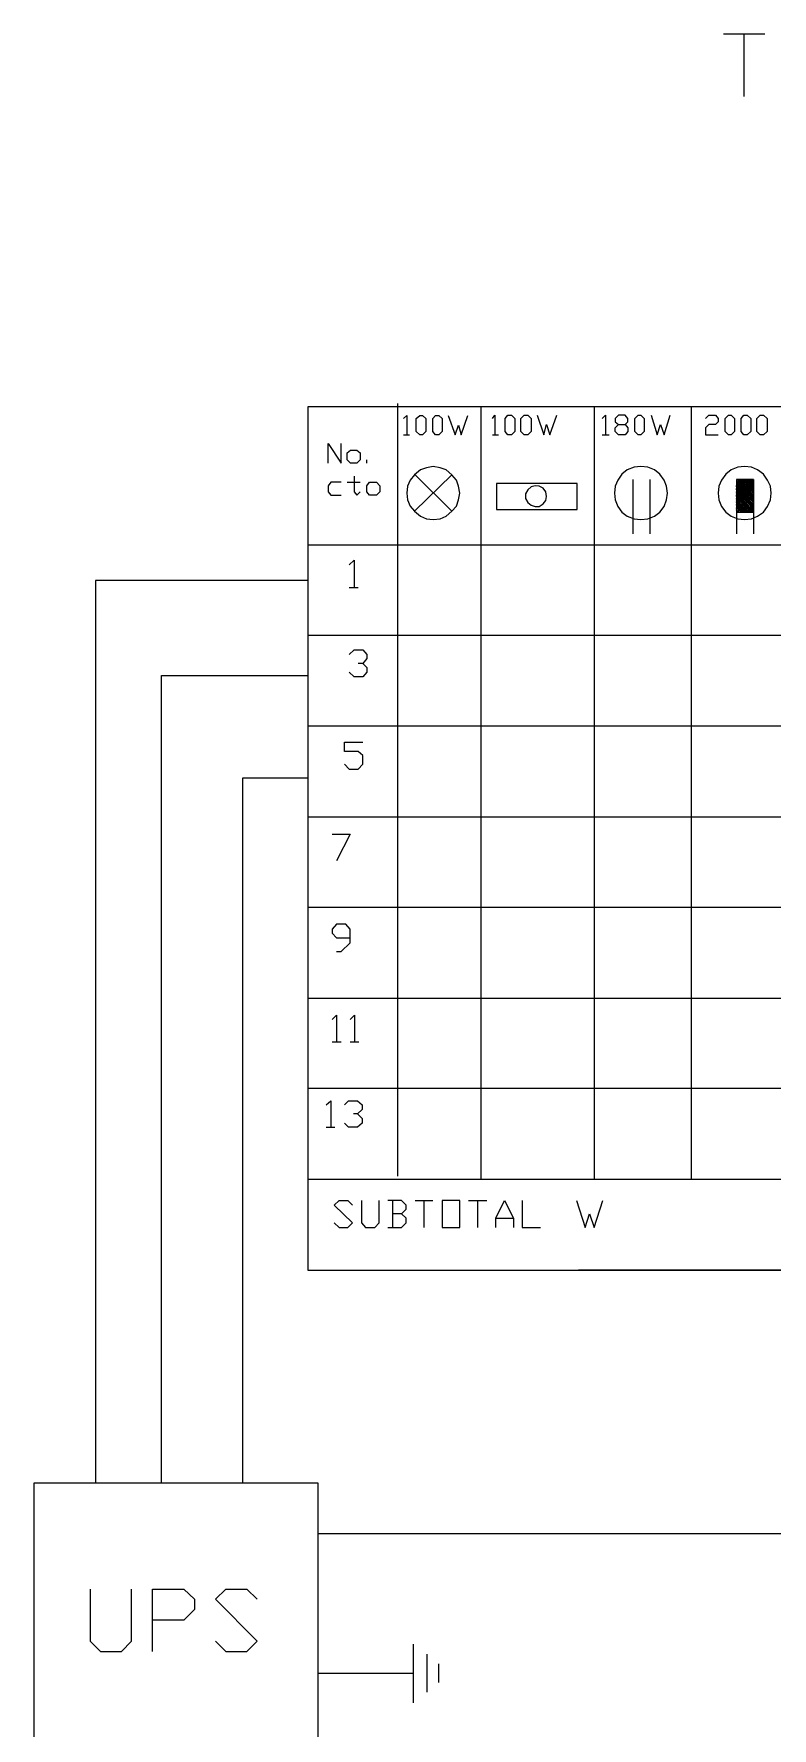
# Model space of a CAD drawing. Header units: millimetres. Extents: x 7 to 206, y 30 to 245.
# Drawn here: x 6.9 to 52.9, y 139 to 244.7 of the extents above; entities that cross this region are included whole.
import ezdxf

# ---------------------------------------------------------------- set-up
doc = ezdxf.new("R2010")
doc.units = ezdxf.units.MM
doc.header["$MEASUREMENT"] = 0
doc.layers.add('TABLA', color=7, linetype='CONTINUOUS')

msp = doc.modelspace()

# ---------------------------------------------------------------- linework, layer by layer
at = {"layer": 'TABLA', "color": 7, "linetype": 'Continuous', "lineweight": 18, "true_color": 0x000007}
for p, q in [((49.91, 244.73), (52.49, 244.73)), ((51.18, 244.73), (51.18, 240.83)), ((29.55, 221.66), (29.55, 173.44)), ((34.76, 221.45), (34.76, 173.23)), ((41.83, 221.45), (41.83, 173.23)), ((47.88, 221.45), (47.88, 173.23)), ((29.93, 219.71), (30.31, 219.71)), ((35.48, 219.71), (35.86, 219.71)), ((42.33, 219.71), (42.76, 219.71)), ((27.64, 217.93), (27.64, 218.14)), ((30.61, 214.93), (32.94, 217.21)), ((30.65, 217.21), (32.94, 214.93)), ((44.24, 216.92), (44.24, 213.53)), ((45.3, 216.92), (45.3, 213.53)), ((50.72, 216.92), (50.72, 213.53)), ((50.72, 216.92), (50.76, 216.92)), ((50.72, 216.87), (50.76, 216.92)), ((50.72, 216.83), (50.76, 216.87)), ((50.72, 216.79), (50.76, 216.83)), ((50.76, 216.79), (50.8, 216.83)), ((50.76, 216.7), (50.8, 216.79)), ((50.8, 216.92), (50.84, 216.92)), ((50.8, 216.87), (50.84, 216.87)), ((50.8, 216.83), (50.84, 216.87)), ((50.8, 216.75), (50.84, 216.79)), ((50.84, 216.92), (50.88, 216.92)), ((50.84, 216.87), (50.88, 216.92)), ((50.84, 216.83), (50.88, 216.83)), ((50.84, 216.79), (50.88, 216.83)), ((50.88, 216.87), (50.93, 216.92)), ((50.88, 216.83), (50.93, 216.87)), ((50.88, 216.79), (50.93, 216.79)), ((50.88, 216.75), (50.93, 216.79)), ((50.93, 216.83), (51.01, 216.87)), ((50.93, 216.79), (50.97, 216.83)), ((50.97, 216.87), (50.97, 216.92)), ((50.97, 216.79), (51.05, 216.83)), ((50.97, 216.75), (51.01, 216.79)), ((51.01, 216.92), (51.05, 216.92)), ((51.01, 216.83), (51.05, 216.92)), ((51.01, 216.75), (51.1, 216.79)), ((51.05, 216.87), (51.1, 216.92)), ((51.1, 216.83), (51.14, 216.87)), ((51.14, 216.79), (51.18, 216.83)), ((51.14, 216.7), (51.18, 216.79)), ((51.18, 216.87), (51.18, 216.92)), ((51.18, 216.75), (51.22, 216.79)), ((51.22, 216.92), (51.27, 216.92)), ((51.22, 216.83), (51.27, 216.92)), ((51.22, 216.79), (51.27, 216.83)), ((51.27, 216.87), (51.31, 216.92)), ((51.27, 216.79), (51.31, 216.87)), ((51.27, 216.75), (51.31, 216.79)), ((51.31, 216.83), (51.39, 216.87)), ((51.31, 216.75), (51.35, 216.83)), ((51.35, 216.87), (51.35, 216.92)), ((51.35, 216.79), (51.43, 216.83)), ((51.35, 216.7), (51.39, 216.79)), ((51.39, 216.92), (51.43, 216.92)), ((51.39, 216.83), (51.43, 216.87)), ((51.39, 216.75), (51.48, 216.79)), ((51.43, 216.92), (51.48, 216.92)), ((51.43, 216.87), (51.48, 216.92)), ((51.43, 216.79), (51.48, 216.83)), ((51.48, 216.87), (51.52, 216.92)), ((51.48, 216.83), (51.52, 216.87)), ((51.48, 216.75), (51.52, 216.79)), ((51.52, 216.83), (51.6, 216.87)), ((51.52, 216.79), (51.56, 216.83)), ((51.56, 216.87), (51.56, 216.92)), ((51.56, 216.79), (51.6, 216.79)), ((51.56, 216.75), (51.6, 216.79)), ((51.6, 216.92), (51.65, 216.92)), ((51.6, 216.83), (51.65, 216.92)), ((51.6, 216.79), (51.65, 216.83)), ((51.65, 216.87), (51.69, 216.92)), ((51.65, 216.79), (51.69, 216.87)), ((51.65, 216.75), (51.69, 216.79)), ((51.69, 216.75), (51.73, 216.83)), ((51.73, 216.87), (51.73, 216.92)), ((51.73, 216.79), (51.77, 216.83)), ((51.73, 216.7), (51.77, 216.79)), ((51.77, 216.92), (51.77, 213.53)), ((51.77, 216.83), (51.77, 216.87)), ((26.42, 216.75), (27.22, 216.75)), ((50.72, 216.75), (50.76, 216.75)), ((50.72, 216.7), (50.76, 216.7)), ((50.72, 216.66), (50.8, 216.7)), ((50.72, 216.62), (50.76, 216.66)), ((50.72, 216.53), (50.76, 216.58)), ((50.72, 216.49), (50.72, 216.53)), ((50.72, 216.45), (50.72, 216.49)), ((50.72, 216.45), (50.8, 216.49)), ((50.72, 216.37), (50.76, 216.45)), ((50.72, 216.32), (50.76, 216.37)), ((50.72, 216.28), (50.72, 216.32)), ((50.72, 216.28), (50.8, 216.32)), ((50.72, 216.24), (50.76, 216.28)), ((50.72, 216.24), (50.76, 216.24)), ((50.72, 216.15), (50.76, 216.2)), ((50.72, 216.11), (50.76, 216.15)), ((50.72, 216.07), (50.72, 216.11)), ((50.72, 216.07), (50.8, 216.11)), ((50.72, 215.98), (50.76, 216.07)), ((50.72, 215.94), (50.76, 215.98)), ((50.72, 215.9), (50.72, 215.94)), ((50.72, 215.86), (50.72, 215.9)), ((50.72, 215.82), (50.76, 215.82)), ((50.72, 215.77), (50.76, 215.82)), ((50.72, 215.73), (50.76, 215.77)), ((50.72, 215.69), (50.72, 215.73)), ((50.72, 215.69), (50.8, 215.73)), ((50.76, 216.62), (50.84, 216.66)), ((50.76, 216.58), (50.8, 216.62)), ((50.76, 216.53), (50.8, 216.53)), ((50.76, 216.49), (50.8, 216.53)), ((50.76, 216.41), (50.84, 216.45)), ((50.76, 216.32), (50.8, 216.41)), ((50.76, 216.24), (50.8, 216.24)), ((50.76, 216.2), (50.8, 216.24)), ((50.76, 216.11), (50.8, 216.15)), ((50.76, 216.03), (50.84, 216.07)), ((50.76, 215.94), (50.8, 216.03)), ((50.76, 215.9), (50.8, 215.94)), ((50.76, 215.86), (50.8, 215.86)), ((50.76, 215.73), (50.8, 215.77)), ((50.8, 216.66), (50.84, 216.75)), ((50.8, 216.58), (50.88, 216.62)), ((50.8, 216.53), (50.84, 216.58)), ((50.8, 216.45), (50.84, 216.49)), ((50.8, 216.37), (50.88, 216.41)), ((50.8, 216.28), (50.84, 216.37)), ((50.8, 216.24), (50.84, 216.28)), ((50.8, 216.2), (50.84, 216.2)), ((50.8, 216.15), (50.84, 216.2)), ((50.8, 216.07), (50.84, 216.11)), ((50.8, 215.98), (50.88, 216.03)), ((50.8, 215.86), (50.84, 215.9)), ((50.8, 215.82), (50.84, 215.82)), ((50.8, 215.69), (50.84, 215.73)), ((50.84, 216.7), (50.88, 216.75)), ((50.84, 216.62), (50.88, 216.7)), ((50.84, 216.53), (50.93, 216.58)), ((50.84, 216.49), (50.88, 216.53)), ((50.84, 216.41), (50.88, 216.45)), ((50.84, 216.32), (50.93, 216.37)), ((50.84, 216.24), (50.88, 216.32)), ((50.84, 216.2), (50.88, 216.24)), ((50.84, 216.15), (50.88, 216.15)), ((50.84, 216.11), (50.88, 216.15)), ((50.84, 216.03), (50.88, 216.07)), ((50.84, 215.94), (50.93, 215.98)), ((50.84, 215.82), (50.88, 215.86)), ((50.84, 215.77), (50.88, 215.77)), ((50.88, 216.66), (50.93, 216.7)), ((50.88, 216.58), (50.93, 216.66)), ((50.88, 216.49), (50.97, 216.53)), ((50.88, 216.45), (50.93, 216.49)), ((50.88, 216.37), (50.93, 216.41)), ((50.88, 216.28), (50.97, 216.32)), ((50.88, 216.2), (50.93, 216.28)), ((50.88, 216.15), (50.93, 216.2)), ((50.88, 216.11), (50.93, 216.11)), ((50.88, 216.07), (50.93, 216.11)), ((50.88, 215.98), (50.93, 216.03)), ((50.88, 215.9), (50.97, 215.94)), ((50.88, 215.77), (50.93, 215.82)), ((50.88, 215.73), (50.93, 215.73)), ((50.93, 216.75), (50.97, 216.75)), ((50.93, 216.7), (50.97, 216.75)), ((50.93, 216.62), (50.97, 216.66)), ((50.93, 216.53), (50.97, 216.62)), ((50.93, 216.45), (51.01, 216.49)), ((50.93, 216.41), (50.97, 216.45)), ((50.93, 216.32), (50.97, 216.37)), ((50.93, 216.24), (51.01, 216.28)), ((50.93, 216.15), (50.97, 216.24)), ((50.93, 216.11), (50.97, 216.15)), ((50.93, 216.07), (50.97, 216.07)), ((50.93, 216.03), (50.97, 216.07)), ((50.93, 215.94), (50.97, 215.98)), ((50.93, 215.86), (51.01, 215.9)), ((50.93, 215.73), (50.97, 215.77)), ((50.97, 216.7), (51.01, 216.7)), ((50.97, 216.66), (51.01, 216.7)), ((50.97, 216.58), (51.01, 216.62)), ((50.97, 216.49), (51.01, 216.58)), ((50.97, 216.41), (51.05, 216.45)), ((50.97, 216.37), (51.01, 216.41)), ((50.97, 216.28), (51.01, 216.32)), ((50.97, 216.11), (51.01, 216.2)), ((50.97, 216.07), (51.01, 216.11)), ((50.97, 216.03), (51.01, 216.03)), ((50.97, 215.98), (51.01, 216.03)), ((50.97, 215.9), (51.01, 215.94)), ((50.97, 215.82), (51.05, 215.86)), ((50.97, 215.69), (51.01, 215.73)), ((51.01, 216.7), (51.05, 216.75)), ((51.01, 216.66), (51.05, 216.66)), ((51.01, 216.62), (51.05, 216.66)), ((51.01, 216.53), (51.05, 216.58)), ((51.01, 216.45), (51.05, 216.53)), ((51.01, 216.37), (51.1, 216.41)), ((51.01, 216.32), (51.05, 216.37)), ((51.01, 216.24), (51.05, 216.28)), ((51.01, 216.07), (51.05, 216.15)), ((51.01, 216.03), (51.05, 216.07)), ((51.01, 215.98), (51.05, 215.98)), ((51.01, 215.94), (51.05, 215.98)), ((51.01, 215.86), (51.05, 215.9)), ((51.05, 216.7), (51.14, 216.75)), ((51.05, 216.62), (51.1, 216.7)), ((51.05, 216.58), (51.1, 216.62)), ((51.05, 216.49), (51.1, 216.53)), ((51.05, 216.41), (51.1, 216.49)), ((51.05, 216.32), (51.14, 216.37)), ((51.05, 216.2), (51.1, 216.24)), ((51.05, 216.03), (51.1, 216.11)), ((51.05, 215.98), (51.1, 216.03)), ((51.05, 215.94), (51.1, 215.94)), ((51.05, 215.9), (51.1, 215.94)), ((51.05, 215.82), (51.1, 215.86)), ((51.1, 216.66), (51.18, 216.7)), ((51.1, 216.58), (51.14, 216.66)), ((51.1, 216.53), (51.14, 216.58)), ((51.1, 216.45), (51.14, 216.49)), ((51.1, 216.37), (51.14, 216.45)), ((51.1, 216.28), (51.18, 216.32)), ((51.1, 216.15), (51.14, 216.2)), ((51.1, 215.98), (51.14, 216.07)), ((51.1, 215.94), (51.14, 215.98)), ((51.1, 215.9), (51.14, 215.9)), ((51.1, 215.77), (51.14, 215.82)), ((51.14, 216.62), (51.22, 216.66)), ((51.14, 216.53), (51.18, 216.62)), ((51.14, 216.49), (51.18, 216.53)), ((51.14, 216.32), (51.18, 216.41)), ((51.14, 216.24), (51.22, 216.28)), ((51.14, 216.11), (51.18, 216.15)), ((51.14, 215.94), (51.18, 216.03)), ((51.14, 215.9), (51.18, 215.94)), ((51.14, 215.86), (51.18, 215.86)), ((51.14, 215.73), (51.18, 215.77)), ((51.18, 216.66), (51.22, 216.75)), ((51.18, 216.58), (51.27, 216.62)), ((51.18, 216.49), (51.22, 216.58)), ((51.18, 216.45), (51.22, 216.49)), ((51.18, 216.28), (51.22, 216.37)), ((51.18, 216.2), (51.22, 216.2)), ((51.18, 216.07), (51.22, 216.11)), ((51.18, 215.9), (51.22, 215.98)), ((51.18, 215.86), (51.22, 215.9)), ((51.18, 215.82), (51.22, 215.82)), ((51.18, 215.69), (51.22, 215.73)), ((51.22, 216.7), (51.27, 216.75)), ((51.22, 216.62), (51.27, 216.7)), ((51.22, 216.53), (51.31, 216.58)), ((51.22, 216.41), (51.27, 216.45)), ((51.22, 216.24), (51.27, 216.32)), ((51.22, 216.2), (51.27, 216.24)), ((51.22, 216.15), (51.27, 216.15)), ((51.22, 216.03), (51.27, 216.07)), ((51.22, 215.82), (51.27, 215.86)), ((51.22, 215.77), (51.27, 215.77)), ((51.27, 216.66), (51.31, 216.7)), ((51.27, 216.58), (51.31, 216.62)), ((51.27, 216.49), (51.35, 216.53)), ((51.27, 216.37), (51.31, 216.41)), ((51.27, 216.2), (51.31, 216.24)), ((51.27, 216.15), (51.31, 216.2)), ((51.27, 216.11), (51.31, 216.11)), ((51.27, 215.98), (51.31, 216.03)), ((51.27, 215.77), (51.31, 215.82)), ((51.27, 215.73), (51.31, 215.73)), ((51.31, 216.7), (51.35, 216.75)), ((51.31, 216.66), (51.35, 216.66)), ((51.31, 216.62), (51.35, 216.66)), ((51.31, 216.53), (51.35, 216.58)), ((51.31, 216.45), (51.39, 216.49)), ((51.31, 216.32), (51.35, 216.37)), ((51.31, 216.28), (51.35, 216.28)), ((51.31, 216.15), (51.35, 216.2)), ((51.31, 216.11), (51.35, 216.15)), ((51.31, 216.07), (51.35, 216.07)), ((51.31, 215.94), (51.35, 215.98)), ((51.31, 215.73), (51.35, 215.77)), ((51.35, 216.66), (51.39, 216.7)), ((51.35, 216.62), (51.39, 216.62)), ((51.35, 216.58), (51.39, 216.62)), ((51.35, 216.49), (51.39, 216.53)), ((51.35, 216.41), (51.43, 216.45)), ((51.35, 216.28), (51.39, 216.32)), ((51.35, 216.24), (51.39, 216.24)), ((51.35, 216.11), (51.39, 216.15)), ((51.35, 216.07), (51.39, 216.11)), ((51.35, 216.03), (51.39, 216.03)), ((51.35, 215.9), (51.39, 215.94)), ((51.35, 215.69), (51.39, 215.73)), ((51.39, 216.66), (51.43, 216.75)), ((51.39, 216.62), (51.43, 216.66)), ((51.39, 216.58), (51.43, 216.58)), ((51.39, 216.53), (51.43, 216.58)), ((51.39, 216.45), (51.43, 216.49)), ((51.39, 216.37), (51.48, 216.41)), ((51.39, 216.24), (51.43, 216.28)), ((51.39, 216.2), (51.43, 216.2)), ((51.39, 216.07), (51.43, 216.11)), ((51.39, 216.03), (51.43, 216.07)), ((51.39, 215.98), (51.43, 215.98)), ((51.39, 215.86), (51.43, 215.9)), ((51.43, 216.7), (51.52, 216.75)), ((51.43, 216.62), (51.48, 216.7)), ((51.43, 216.58), (51.48, 216.62)), ((51.43, 216.53), (51.48, 216.53)), ((51.43, 216.49), (51.48, 216.53)), ((51.43, 216.41), (51.48, 216.45)), ((51.43, 216.32), (51.52, 216.37)), ((51.43, 216.2), (51.48, 216.24)), ((51.43, 216.15), (51.48, 216.15)), ((51.43, 216.03), (51.48, 216.07)), ((51.43, 215.98), (51.48, 216.03)), ((51.43, 215.94), (51.48, 215.94)), ((51.43, 215.82), (51.48, 215.86)), ((51.48, 216.66), (51.56, 216.7)), ((51.48, 216.58), (51.52, 216.66)), ((51.48, 216.53), (51.52, 216.58)), ((51.48, 216.49), (51.52, 216.49)), ((51.48, 216.45), (51.52, 216.49)), ((51.48, 216.37), (51.52, 216.41)), ((51.48, 216.28), (51.56, 216.32)), ((51.48, 216.15), (51.52, 216.2)), ((51.48, 216.11), (51.52, 216.11)), ((51.48, 215.98), (51.52, 216.03)), ((51.48, 215.94), (51.52, 215.98)), ((51.48, 215.9), (51.52, 215.9)), ((51.48, 215.77), (51.52, 215.82)), ((51.52, 216.7), (51.56, 216.75)), ((51.52, 216.62), (51.6, 216.66)), ((51.52, 216.53), (51.56, 216.62)), ((51.52, 216.49), (51.56, 216.53)), ((51.52, 216.45), (51.56, 216.45)), ((51.52, 216.32), (51.56, 216.37)), ((51.52, 216.24), (51.6, 216.28)), ((51.52, 216.11), (51.56, 216.15)), ((51.52, 216.07), (51.56, 216.07)), ((51.52, 215.94), (51.56, 215.98)), ((51.52, 215.9), (51.56, 215.94)), ((51.52, 215.73), (51.56, 215.77)), ((51.56, 216.66), (51.6, 216.7)), ((51.56, 216.49), (51.6, 216.58)), ((51.56, 216.45), (51.6, 216.49)), ((51.56, 216.41), (51.6, 216.41)), ((51.56, 216.28), (51.6, 216.32)), ((51.56, 216.07), (51.6, 216.11)), ((51.56, 215.9), (51.6, 215.94)), ((51.56, 215.86), (51.6, 215.9)), ((51.56, 215.69), (51.6, 215.73)), ((51.6, 216.75), (51.65, 216.75)), ((51.6, 216.7), (51.65, 216.75)), ((51.6, 216.62), (51.65, 216.66)), ((51.6, 216.41), (51.65, 216.45)), ((51.6, 216.37), (51.65, 216.37)), ((51.6, 216.24), (51.65, 216.28)), ((51.6, 216.03), (51.65, 216.07)), ((51.6, 215.82), (51.65, 215.86)), ((51.65, 216.7), (51.69, 216.7)), ((51.65, 216.58), (51.69, 216.62)), ((51.65, 216.37), (51.69, 216.41)), ((51.65, 216.32), (51.69, 216.32)), ((51.65, 216.2), (51.69, 216.24)), ((51.65, 215.98), (51.69, 216.03)), ((51.69, 216.7), (51.73, 216.75)), ((51.69, 216.66), (51.73, 216.66)), ((51.69, 216.53), (51.73, 216.58)), ((51.69, 216.45), (51.77, 216.49)), ((51.69, 216.32), (51.73, 216.37)), ((51.69, 216.28), (51.73, 216.28)), ((51.69, 216.15), (51.73, 216.2)), ((51.69, 215.94), (51.73, 215.98)), ((51.73, 216.66), (51.77, 216.7)), ((51.73, 216.62), (51.77, 216.62)), ((51.73, 216.49), (51.77, 216.53)), ((51.73, 216.41), (51.77, 216.41)), ((51.73, 216.28), (51.77, 216.32)), ((51.73, 216.24), (51.77, 216.24)), ((51.73, 216.11), (51.77, 216.15)), ((51.73, 216.07), (51.77, 216.11)), ((51.73, 215.9), (51.77, 215.94)), ((51.73, 215.69), (51.77, 215.73)), ((51.77, 216.66), (51.82, 216.66)), ((51.77, 216.62), (51.82, 216.62)), ((51.77, 216.45), (51.82, 216.45)), ((51.77, 216.24), (51.82, 216.24)), ((51.77, 216.07), (51.82, 216.07)), ((51.77, 216.03), (51.82, 216.03)), ((51.77, 215.86), (51.82, 215.86)), ((50.72, 215.6), (50.76, 215.69)), ((50.72, 215.65), (50.76, 215.65)), ((50.72, 215.56), (50.76, 215.6)), ((50.72, 215.48), (50.72, 215.52)), ((50.72, 215.43), (50.76, 215.43)), ((50.72, 215.39), (50.76, 215.43)), ((50.72, 215.35), (50.76, 215.39)), ((50.72, 215.31), (50.72, 215.35)), ((50.72, 215.31), (50.76, 215.31)), ((50.72, 215.26), (50.76, 215.26)), ((50.72, 215.18), (50.76, 215.22)), ((50.72, 215.1), (50.72, 215.14)), ((50.72, 215.01), (50.76, 215.1)), ((50.72, 215.05), (50.76, 215.05)), ((50.72, 214.97), (50.76, 215.01)), ((50.72, 214.93), (50.76, 214.93)), ((50.72, 214.88), (50.76, 214.88)), ((50.76, 215.65), (50.8, 215.65)), ((50.76, 215.52), (50.8, 215.56)), ((50.76, 215.35), (50.8, 215.39)), ((50.76, 215.31), (50.8, 215.35)), ((50.76, 215.26), (50.8, 215.26)), ((50.76, 215.14), (50.8, 215.18)), ((50.76, 214.93), (50.8, 214.97)), ((50.8, 215.65), (50.84, 215.69)), ((50.8, 215.6), (50.84, 215.6)), ((50.8, 215.48), (50.84, 215.52)), ((50.8, 215.26), (50.84, 215.31)), ((50.8, 215.22), (50.84, 215.22)), ((50.8, 215.1), (50.84, 215.14)), ((50.8, 214.88), (50.84, 214.93)), ((50.84, 215.65), (50.88, 215.69)), ((50.84, 215.6), (50.88, 215.65)), ((50.84, 215.56), (50.88, 215.56)), ((50.84, 215.43), (50.88, 215.48)), ((50.84, 215.22), (50.88, 215.26)), ((50.84, 215.18), (50.88, 215.18)), ((50.84, 215.05), (50.88, 215.1)), ((50.84, 214.88), (50.88, 214.93)), ((50.88, 215.6), (50.93, 215.65)), ((50.88, 215.56), (50.93, 215.6)), ((50.88, 215.52), (50.93, 215.52)), ((50.88, 215.39), (50.93, 215.43)), ((50.88, 215.18), (50.93, 215.22)), ((50.88, 215.14), (50.93, 215.14)), ((50.88, 215.01), (50.93, 215.05)), ((50.88, 214.88), (50.93, 214.88)), ((50.93, 215.69), (50.97, 215.69)), ((50.93, 215.56), (50.97, 215.6)), ((50.93, 215.52), (50.97, 215.56)), ((50.93, 215.35), (50.97, 215.39)), ((50.93, 215.14), (50.97, 215.18)), ((50.93, 215.1), (50.97, 215.1)), ((50.93, 214.97), (50.97, 215.01)), ((50.93, 214.88), (50.97, 214.88)), ((50.97, 215.65), (51.01, 215.65)), ((50.97, 215.52), (51.01, 215.56)), ((50.97, 215.48), (51.01, 215.52)), ((50.97, 215.31), (51.01, 215.35)), ((50.97, 215.1), (51.01, 215.14)), ((50.97, 214.93), (51.01, 214.97)), ((51.01, 215.65), (51.05, 215.69)), ((51.01, 215.6), (51.05, 215.6)), ((51.01, 215.48), (51.05, 215.52)), ((51.01, 215.43), (51.05, 215.48)), ((51.01, 215.26), (51.05, 215.31)), ((51.01, 215.05), (51.05, 215.1)), ((51.01, 214.88), (51.05, 214.93)), ((51.05, 215.6), (51.1, 215.65)), ((51.05, 215.56), (51.1, 215.56)), ((51.05, 215.43), (51.1, 215.48)), ((51.05, 215.22), (51.1, 215.26)), ((51.05, 215.01), (51.1, 215.05)), ((51.1, 215.56), (51.14, 215.6)), ((51.1, 215.52), (51.14, 215.52)), ((51.1, 215.39), (51.14, 215.43)), ((51.1, 215.18), (51.14, 215.22)), ((51.1, 214.88), (51.14, 214.88)), ((51.14, 215.52), (51.18, 215.56)), ((51.14, 215.48), (51.18, 215.48)), ((51.14, 215.35), (51.18, 215.39)), ((51.14, 215.14), (51.18, 215.18)), ((51.14, 214.93), (51.18, 214.97)), ((51.18, 215.48), (51.22, 215.52)), ((51.18, 215.31), (51.22, 215.35)), ((51.18, 215.1), (51.22, 215.14)), ((51.18, 214.88), (51.22, 214.93)), ((51.22, 215.65), (51.27, 215.69)), ((51.22, 215.43), (51.27, 215.48)), ((51.22, 215.05), (51.27, 215.1)), ((51.22, 214.88), (51.27, 214.93)), ((51.27, 215.6), (51.31, 215.65)), ((51.27, 215.39), (51.31, 215.43)), ((51.27, 215.01), (51.31, 215.05)), ((51.27, 214.88), (51.31, 214.88)), ((51.31, 215.69), (51.35, 215.69)), ((51.31, 215.56), (51.35, 215.6)), ((51.31, 215.35), (51.35, 215.39)), ((51.31, 214.97), (51.35, 215.01)), ((51.31, 214.88), (51.35, 214.88)), ((51.35, 215.65), (51.39, 215.65)), ((51.35, 215.52), (51.39, 215.56)), ((51.35, 215.31), (51.39, 215.35)), ((51.35, 214.93), (51.39, 214.97)), ((51.39, 215.65), (51.43, 215.69)), ((51.39, 215.6), (51.43, 215.6)), ((51.39, 215.48), (51.43, 215.52)), ((51.39, 215.26), (51.43, 215.31)), ((51.39, 214.88), (51.43, 214.93)), ((51.43, 215.6), (51.48, 215.65)), ((51.43, 215.56), (51.48, 215.56)), ((51.43, 215.43), (51.48, 215.48)), ((51.43, 215.22), (51.48, 215.26)), ((51.43, 215.05), (51.48, 215.1)), ((51.43, 214.88), (51.52, 214.93)), ((51.48, 215.56), (51.52, 215.6)), ((51.48, 215.52), (51.52, 215.52)), ((51.48, 215.39), (51.52, 215.43)), ((51.48, 215.18), (51.52, 215.22)), ((51.48, 215.01), (51.52, 215.05)), ((51.48, 214.88), (51.52, 214.88)), ((51.52, 215.52), (51.56, 215.56)), ((51.52, 215.35), (51.56, 215.39)), ((51.52, 215.14), (51.56, 215.18)), ((51.52, 214.97), (51.56, 215.01)), ((51.52, 214.93), (51.56, 214.97)), ((51.52, 214.88), (51.56, 214.88)), ((51.56, 215.48), (51.6, 215.52)), ((51.56, 215.31), (51.6, 215.35)), ((51.56, 215.1), (51.6, 215.14)), ((51.56, 214.93), (51.6, 214.97)), ((51.56, 214.88), (51.6, 214.93)), ((51.6, 215.65), (51.65, 215.69)), ((51.6, 215.43), (51.65, 215.48)), ((51.6, 215.39), (51.65, 215.39)), ((51.6, 215.26), (51.65, 215.31)), ((51.6, 215.05), (51.65, 215.1)), ((51.6, 215.01), (51.65, 215.01)), ((51.6, 214.88), (51.65, 214.93)), ((51.65, 215.6), (51.69, 215.65)), ((51.65, 215.39), (51.69, 215.43)), ((51.65, 215.35), (51.69, 215.35)), ((51.65, 215.22), (51.69, 215.26)), ((51.65, 215.01), (51.69, 215.05)), ((51.65, 214.97), (51.69, 214.97)), ((51.65, 214.88), (51.69, 214.88)), ((51.69, 215.56), (51.73, 215.6)), ((51.69, 215.35), (51.73, 215.39)), ((51.69, 215.31), (51.73, 215.31)), ((51.69, 215.18), (51.73, 215.22)), ((51.69, 214.97), (51.73, 215.01)), ((51.69, 214.93), (51.73, 214.93)), ((51.69, 214.88), (51.73, 214.88)), ((51.73, 215.52), (51.77, 215.56)), ((51.73, 215.43), (51.77, 215.52)), ((51.73, 215.31), (51.77, 215.35)), ((51.73, 215.26), (51.77, 215.26)), ((51.73, 215.14), (51.77, 215.18)), ((51.73, 215.1), (51.77, 215.14)), ((51.73, 214.93), (51.77, 214.97)), ((51.73, 214.88), (51.77, 214.93)), ((51.73, 214.88), (51.77, 214.88)), ((51.77, 215.65), (51.82, 215.65)), ((51.77, 215.48), (51.82, 215.48)), ((51.77, 215.39), (51.77, 215.43)), ((51.77, 215.26), (51.82, 215.26)), ((51.77, 215.22), (51.82, 215.22)), ((51.77, 215.1), (51.82, 215.1)), ((51.77, 215.01), (51.77, 215.05)), ((51.77, 214.88), (51.82, 214.88)), ((97.54, 212.81), (23.96, 212.81)), ((26.54, 210.18), (27.09, 210.18)), ((97.54, 207.18), (23.96, 207.18)), ((97.54, 201.51), (23.96, 201.51)), ((97.54, 195.83), (23.96, 195.83)), ((97.54, 190.2), (23.96, 190.2)), ((97.54, 184.53), (23.96, 184.53)), ((25.48, 181.82), (26.03, 181.82)), ((26.59, 181.82), (27.14, 181.82)), ((97.54, 178.9), (23.96, 178.9)), ((25.1, 176.49), (25.65, 176.49)), ((97.54, 173.23), (23.96, 173.23)), ((29.25, 171.92), (29.25, 170.22)), ((30.65, 171.92), (31.75, 171.92)), ((31.2, 171.92), (31.2, 170.22)), ((33.99, 171.92), (35.14, 171.92)), ((34.54, 171.92), (34.54, 170.22)), ((35.69, 170.81), (36.79, 170.81)), ((97.07, 167.56), (40.85, 167.56)), ((30.56, 140.55), (30.56, 144.23)), ((31.41, 141.22), (31.41, 143.59)), ((32.13, 141.82), (32.13, 143)), ((24.6, 142.41), (30.56, 142.41))]:
    msp.add_line(p, q, dxfattribs=at)
for points in [[(23.96, 167.56), (97.54, 167.56), (97.54, 221.45), (23.96, 221.45)], [(30.95, 219.71), (30.73, 219.92), (30.73, 220.73), (30.95, 220.9), (31.11, 220.9), (31.33, 220.73), (31.33, 219.92), (31.11, 219.71)], [(31.92, 219.71), (31.75, 219.92), (31.75, 220.73), (31.92, 220.9), (32.13, 220.9), (32.34, 220.73), (32.34, 219.92), (32.13, 219.71)], [(36.45, 219.71), (36.28, 219.92), (36.28, 220.73), (36.45, 220.94), (36.66, 220.94), (36.87, 220.73), (36.87, 219.92), (36.66, 219.71)], [(37.46, 219.71), (37.25, 219.92), (37.25, 220.73), (37.46, 220.94), (37.68, 220.94), (37.89, 220.73), (37.89, 219.92), (37.68, 219.71)], [(44.58, 219.71), (44.37, 219.92), (44.37, 220.73), (44.58, 220.94), (44.75, 220.94), (44.96, 220.73), (44.96, 219.92), (44.75, 219.71)], [(50.21, 219.71), (50, 219.92), (50, 220.73), (50.21, 220.94), (50.38, 220.94), (50.59, 220.73), (50.59, 219.92), (50.38, 219.71)], [(51.18, 219.71), (51.01, 219.92), (51.01, 220.73), (51.18, 220.94), (51.39, 220.94), (51.6, 220.73), (51.6, 219.92), (51.39, 219.71)], [(52.2, 219.71), (51.99, 219.92), (51.99, 220.73), (52.2, 220.94), (52.41, 220.94), (52.62, 220.73), (52.62, 219.92), (52.41, 219.71)], [(27.01, 217.93), (26.63, 217.93), (26.42, 218.14), (26.42, 218.57), (26.63, 218.74), (27.01, 218.74), (27.22, 218.57), (27.22, 218.14)], [(33.44, 216.07), (33.36, 216.49), (33.23, 216.87), (32.94, 217.21), (32.6, 217.51), (32.22, 217.64), (31.79, 217.72), (31.37, 217.64), (30.99, 217.51), (30.61, 217.21), (30.35, 216.87), (30.18, 216.49), (30.14, 216.07), (30.18, 215.65), (30.35, 215.26), (30.61, 214.93), (30.99, 214.63), (31.37, 214.46), (31.79, 214.42), (32.22, 214.46), (32.6, 214.63), (32.94, 214.93), (33.23, 215.26), (33.36, 215.65)], [(46.4, 216.07), (46.35, 216.49), (46.19, 216.87), (45.93, 217.25), (45.59, 217.51), (45.17, 217.68), (44.75, 217.72), (44.32, 217.68), (43.9, 217.51), (43.56, 217.25), (43.31, 216.87), (43.14, 216.49), (43.1, 216.07), (43.14, 215.65), (43.31, 215.22), (43.56, 214.88), (43.9, 214.63), (44.32, 214.46), (44.75, 214.42), (45.17, 214.46), (45.59, 214.63), (45.93, 214.88), (46.19, 215.22), (46.35, 215.65)], [(52.87, 216.07), (52.83, 216.49), (52.66, 216.87), (52.41, 217.25), (52.03, 217.51), (51.65, 217.68), (51.22, 217.72), (50.8, 217.68), (50.38, 217.51), (50.04, 217.25), (49.78, 216.87), (49.61, 216.49), (49.57, 216.07), (49.61, 215.65), (49.78, 215.22), (50.04, 214.88), (50.38, 214.63), (50.8, 214.46), (51.22, 214.42), (51.65, 214.46), (52.03, 214.63), (52.41, 214.88), (52.66, 215.22), (52.83, 215.65)], [(50.72, 214.88), (51.77, 214.88), (51.77, 216.92), (50.72, 216.92)], [(28.24, 215.94), (27.81, 215.94), (27.64, 216.15), (27.64, 216.53), (27.81, 216.75), (28.24, 216.75), (28.45, 216.53), (28.45, 216.15)], [(35.73, 215.05), (40.77, 215.05), (40.77, 216.66), (35.73, 216.66)], [(38.86, 215.86), (38.82, 216.15), (38.65, 216.37), (38.4, 216.49), (38.14, 216.53), (37.89, 216.45), (37.68, 216.28), (37.55, 216.03), (37.55, 215.73), (37.68, 215.48), (37.89, 215.31), (38.14, 215.22), (38.4, 215.22), (38.65, 215.39), (38.82, 215.6)], [(32.34, 170.22), (33.44, 170.22), (33.44, 171.92), (32.34, 171.92)], [(6.86, 138.22), (24.6, 138.22), (24.6, 154.26), (6.86, 154.26)]]:
    msp.add_lwpolyline(points, close=True, dxfattribs=at)
for points in [[(29.93, 220.73), (30.14, 220.9), (30.14, 219.71)], [(32.72, 220.9), (33.15, 219.71), (33.36, 220.3), (33.53, 219.71), (33.95, 220.9)], [(35.48, 220.73), (35.64, 220.94), (35.64, 219.71)], [(38.27, 220.94), (38.69, 219.71), (38.86, 220.34), (39.07, 219.71), (39.5, 220.94)], [(42.33, 220.73), (42.54, 220.94), (42.54, 219.71)], [(43.35, 219.71), (43.14, 219.92), (43.14, 220.13), (43.35, 220.34), (43.77, 220.34), (43.94, 220.51), (43.94, 220.73), (43.77, 220.94), (43.35, 220.94), (43.14, 220.73), (43.14, 220.51), (43.35, 220.34)], [(43.77, 220.34), (43.94, 220.13), (43.94, 219.92), (43.77, 219.71), (43.35, 219.71)], [(45.38, 220.94), (45.76, 219.71), (45.97, 220.34), (46.19, 219.71), (46.57, 220.94)], [(48.77, 220.73), (48.98, 220.94), (49.4, 220.94), (49.57, 220.73), (49.57, 220.51), (49.4, 220.34), (48.98, 220.34), (48.77, 220.13), (48.77, 219.71), (49.57, 219.71)], [(25.23, 217.93), (25.23, 219.16), (26.03, 217.93), (26.03, 219.16)], [(26.84, 217.13), (26.84, 216.15), (27.01, 215.94), (27.22, 216.15)], [(51.05, 216.79), (51.1, 216.87), (51.14, 216.92)], [(51.1, 216.75), (51.14, 216.83), (51.22, 216.87)], [(51.69, 216.83), (51.77, 216.87), (51.77, 216.92)], [(26.03, 216.75), (25.4, 216.75), (25.23, 216.53), (25.23, 216.15), (25.4, 215.94), (26.03, 215.94)], [(50.72, 215.86), (50.8, 215.9), (50.84, 215.98)], [(50.76, 215.82), (50.84, 215.86), (50.88, 215.94)], [(50.8, 215.77), (50.88, 215.82), (50.93, 215.9)], [(50.84, 215.73), (50.93, 215.77), (50.97, 215.86)], [(50.88, 215.69), (50.97, 215.73), (51.01, 215.82)], [(50.93, 215.65), (51.01, 215.69), (51.05, 215.77)], [(50.97, 216.2), (51.05, 216.24), (51.1, 216.32)], [(50.97, 215.6), (51.05, 215.65), (51.1, 215.73)], [(51.01, 216.15), (51.1, 216.2), (51.14, 216.28)], [(51.01, 215.77), (51.1, 215.82), (51.14, 215.9)], [(51.05, 216.11), (51.14, 216.15), (51.18, 216.24)], [(51.05, 215.73), (51.14, 215.77), (51.22, 215.86), (51.27, 215.94)], [(51.1, 216.07), (51.18, 216.11), (51.22, 216.2)], [(51.1, 215.69), (51.18, 215.73), (51.27, 215.82), (51.31, 215.9)], [(51.14, 216.41), (51.22, 216.45), (51.27, 216.53)], [(51.14, 216.03), (51.22, 216.07), (51.27, 216.15)], [(51.14, 215.65), (51.22, 215.69), (51.31, 215.77), (51.35, 215.82)], [(51.18, 216.37), (51.27, 216.41), (51.31, 216.49)], [(51.18, 215.98), (51.27, 216.03), (51.31, 216.11)], [(51.22, 216.32), (51.31, 216.37), (51.35, 216.45)], [(51.22, 215.94), (51.31, 215.98), (51.35, 216.07)], [(51.22, 215.6), (51.27, 215.65), (51.35, 215.73), (51.39, 215.77)], [(51.27, 216.28), (51.35, 216.32), (51.39, 216.41)], [(51.27, 215.9), (51.35, 215.94), (51.39, 216.03)], [(51.27, 215.56), (51.31, 215.6), (51.39, 215.69), (51.43, 215.73)], [(51.31, 216.24), (51.39, 216.28), (51.43, 216.37)], [(51.31, 215.86), (51.39, 215.9), (51.43, 215.98)], [(51.35, 216.2), (51.43, 216.24), (51.48, 216.32)], [(51.35, 215.82), (51.43, 215.86), (51.48, 215.94)], [(51.39, 216.15), (51.48, 216.2), (51.52, 216.28)], [(51.39, 215.77), (51.48, 215.82), (51.52, 215.9)], [(51.43, 216.11), (51.52, 216.15), (51.56, 216.24)], [(51.43, 215.73), (51.52, 215.77), (51.6, 215.86), (51.65, 215.9)], [(51.48, 216.07), (51.56, 216.11), (51.6, 216.2)], [(51.48, 215.69), (51.56, 215.73), (51.65, 215.82), (51.69, 215.86)], [(51.52, 216.41), (51.6, 216.45), (51.65, 216.53)], [(51.52, 216.03), (51.6, 216.07), (51.65, 216.15)], [(51.52, 215.65), (51.6, 215.69), (51.69, 215.77), (51.73, 215.82)], [(51.56, 216.58), (51.65, 216.62), (51.69, 216.7)], [(51.56, 216.37), (51.65, 216.41), (51.69, 216.49)], [(51.56, 215.98), (51.65, 216.03), (51.69, 216.11)], [(51.6, 216.53), (51.69, 216.58), (51.73, 216.66)], [(51.6, 216.32), (51.69, 216.37), (51.73, 216.45)], [(51.6, 216.2), (51.65, 216.24), (51.73, 216.32), (51.77, 216.37)], [(51.6, 215.94), (51.69, 215.98), (51.73, 216.07)], [(51.6, 215.6), (51.65, 215.65), (51.73, 215.73), (51.77, 215.77)], [(51.65, 216.49), (51.73, 216.53), (51.77, 216.58)], [(51.65, 216.15), (51.69, 216.2), (51.77, 216.28)], [(51.65, 215.9), (51.73, 215.94), (51.77, 215.98)], [(51.65, 215.77), (51.69, 215.82), (51.77, 215.9)], [(51.69, 216.11), (51.73, 216.15), (51.77, 216.2)], [(51.69, 215.73), (51.73, 215.77), (51.77, 215.82)], [(50.72, 215.52), (50.76, 215.56), (50.8, 215.65)], [(50.72, 215.48), (50.8, 215.52), (50.84, 215.6)], [(50.72, 215.22), (50.8, 215.31), (50.84, 215.35)], [(50.72, 215.14), (50.76, 215.18), (50.84, 215.26), (50.88, 215.31)], [(50.72, 215.1), (50.8, 215.14), (50.88, 215.22), (50.93, 215.26)], [(50.72, 214.93), (50.76, 214.97), (50.8, 215.01)], [(50.76, 215.43), (50.84, 215.48), (50.88, 215.56)], [(50.76, 214.88), (50.8, 214.93), (50.84, 214.97)], [(50.8, 215.39), (50.88, 215.43), (50.93, 215.52)], [(50.8, 215.05), (50.84, 215.1), (50.93, 215.18), (50.97, 215.22)], [(50.84, 215.35), (50.93, 215.39), (50.97, 215.48)], [(50.84, 215.01), (50.88, 215.05), (50.97, 215.14), (51.01, 215.18)], [(50.88, 215.31), (50.97, 215.35), (51.01, 215.43)], [(50.88, 214.97), (50.93, 215.01), (51.01, 215.1), (51.05, 215.14)], [(50.93, 215.26), (51.01, 215.31), (51.05, 215.39)], [(50.93, 214.93), (50.97, 214.97), (51.05, 215.05), (51.1, 215.1)], [(50.97, 215.22), (51.05, 215.26), (51.1, 215.35)], [(50.97, 214.88), (51.01, 214.93), (51.1, 215.01), (51.14, 215.05)], [(51.01, 215.56), (51.1, 215.6), (51.14, 215.69)], [(51.01, 215.18), (51.1, 215.22), (51.14, 215.31)], [(51.05, 215.52), (51.14, 215.56), (51.18, 215.65)], [(51.05, 215.39), (51.1, 215.43), (51.18, 215.52), (51.22, 215.6)], [(51.05, 215.14), (51.14, 215.18), (51.22, 215.26), (51.27, 215.31)], [(51.05, 214.88), (51.14, 214.97), (51.18, 215.01)], [(51.1, 215.35), (51.14, 215.39), (51.22, 215.48), (51.27, 215.56)], [(51.1, 215.1), (51.18, 215.14), (51.27, 215.22), (51.31, 215.26)], [(51.1, 214.97), (51.14, 215.01), (51.22, 215.1), (51.31, 215.18), (51.35, 215.22)], [(51.14, 215.31), (51.18, 215.35), (51.27, 215.43), (51.31, 215.52)], [(51.14, 214.88), (51.18, 214.93), (51.22, 214.97)], [(51.18, 215.26), (51.22, 215.31), (51.31, 215.39), (51.35, 215.43)], [(51.22, 215.22), (51.27, 215.26), (51.35, 215.35), (51.39, 215.39)], [(51.22, 214.97), (51.27, 215.05), (51.35, 215.14), (51.39, 215.18)], [(51.27, 215.18), (51.31, 215.22), (51.39, 215.31), (51.43, 215.35)], [(51.27, 214.93), (51.31, 215.01), (51.39, 215.1), (51.43, 215.14)], [(51.31, 215.52), (51.35, 215.56), (51.43, 215.65), (51.48, 215.69)], [(51.31, 215.14), (51.35, 215.18), (51.43, 215.26), (51.48, 215.31)], [(51.31, 214.88), (51.35, 214.97), (51.43, 215.01)], [(51.35, 215.48), (51.39, 215.52), (51.48, 215.6), (51.52, 215.65)], [(51.35, 215.1), (51.39, 215.14), (51.48, 215.22), (51.52, 215.26)], [(51.35, 214.88), (51.39, 214.93), (51.48, 214.97)], [(51.39, 215.43), (51.43, 215.48), (51.52, 215.56), (51.56, 215.6)], [(51.39, 215.05), (51.43, 215.1), (51.52, 215.18), (51.6, 215.22)], [(51.43, 215.39), (51.48, 215.43), (51.56, 215.52), (51.6, 215.56)], [(51.43, 215.01), (51.48, 215.05), (51.56, 215.14), (51.65, 215.18)], [(51.48, 215.35), (51.52, 215.39), (51.6, 215.48), (51.65, 215.52)], [(51.48, 214.97), (51.52, 215.01), (51.6, 215.1), (51.69, 215.14)], [(51.52, 215.31), (51.56, 215.35), (51.65, 215.43), (51.69, 215.48)], [(51.56, 215.26), (51.6, 215.31), (51.69, 215.39), (51.73, 215.43)], [(51.6, 215.22), (51.65, 215.26), (51.73, 215.35), (51.77, 215.39)], [(51.6, 214.97), (51.65, 215.05), (51.73, 215.1)], [(51.65, 215.56), (51.69, 215.6), (51.77, 215.69)], [(51.65, 215.18), (51.69, 215.22), (51.77, 215.31)], [(51.65, 214.93), (51.69, 215.01), (51.77, 215.05)], [(51.69, 215.52), (51.73, 215.56), (51.77, 215.6)], [(51.69, 215.14), (51.73, 215.18), (51.77, 215.22)], [(51.69, 214.88), (51.73, 214.97), (51.77, 215.01)], [(26.54, 211.58), (26.84, 211.88), (26.84, 210.18)], [(23.96, 210.61), (10.71, 210.61), (10.71, 154.26)], [(26.54, 205.99), (26.84, 206.29), (27.39, 206.29), (27.64, 205.99), (27.64, 205.74), (27.39, 205.44), (27.09, 205.44)], [(27.39, 205.44), (27.64, 205.19), (27.64, 204.89), (27.39, 204.6), (26.84, 204.6), (26.54, 204.89)], [(14.82, 154.26), (14.82, 204.68), (23.96, 204.68)], [(26.25, 199.14), (26.54, 198.84), (27.09, 198.84), (27.39, 199.14), (27.39, 199.69), (27.09, 199.94), (26.25, 199.94), (26.25, 200.53), (27.39, 200.53)], [(19.9, 154.26), (19.9, 198.29), (23.96, 198.29)], [(25.48, 194.78), (26.59, 194.78), (25.74, 193.12)], [(25.74, 187.45), (26.03, 187.45), (26.59, 188), (26.59, 188.85), (26.33, 189.15), (25.74, 189.15), (25.48, 188.85), (25.48, 188.59), (25.74, 188.3), (26.59, 188.3)], [(25.48, 183.22), (25.74, 183.47), (25.74, 181.82)], [(26.59, 183.22), (26.88, 183.47), (26.88, 181.82)], [(25.1, 177.88), (25.4, 178.14), (25.4, 176.49)], [(26.25, 177.88), (26.5, 178.14), (27.05, 178.14), (27.35, 177.88), (27.35, 177.59), (27.05, 177.33), (26.8, 177.33)], [(27.05, 177.33), (27.35, 177.04), (27.35, 176.74), (27.05, 176.49), (26.5, 176.49), (26.25, 176.74)], [(25.61, 170.52), (25.91, 170.22), (26.46, 170.22), (26.75, 170.52), (25.61, 171.62), (25.91, 171.92), (26.46, 171.92), (26.75, 171.62)], [(27.3, 171.92), (27.3, 170.52), (27.56, 170.22), (28.15, 170.22), (28.41, 170.52), (28.41, 171.92)], [(29.8, 171.07), (30.1, 171.37), (30.1, 171.62), (29.8, 171.92), (28.96, 171.92)], [(35.69, 170.22), (35.69, 170.81), (36.24, 171.92), (36.79, 170.81), (36.79, 170.22)], [(37.34, 171.92), (37.34, 170.22), (38.48, 170.22)], [(40.72, 171.92), (41.27, 170.22), (41.53, 171.07), (41.83, 170.22), (42.38, 171.92)], [(28.96, 170.22), (29.8, 170.22), (30.1, 170.52), (30.1, 170.81), (29.8, 171.07), (29.25, 171.07)], [(24.6, 151.13), (110.87, 151.13), (110.87, 157.65)], [(10.37, 147.66), (10.37, 144.4), (11.01, 143.76), (12.32, 143.76), (12.95, 144.4), (12.95, 147.66)], [(14.27, 143.76), (14.27, 147.66), (16.21, 147.66), (16.89, 147.02), (16.89, 146.39), (16.21, 145.71), (14.27, 145.71)], [(18.2, 144.4), (18.84, 143.76), (20.15, 143.76), (20.79, 144.4), (18.2, 147.02), (18.84, 147.66), (20.15, 147.66), (20.79, 147.02)]]:
    msp.add_lwpolyline(points, dxfattribs=at)

doc.saveas('drawing.dxf')
